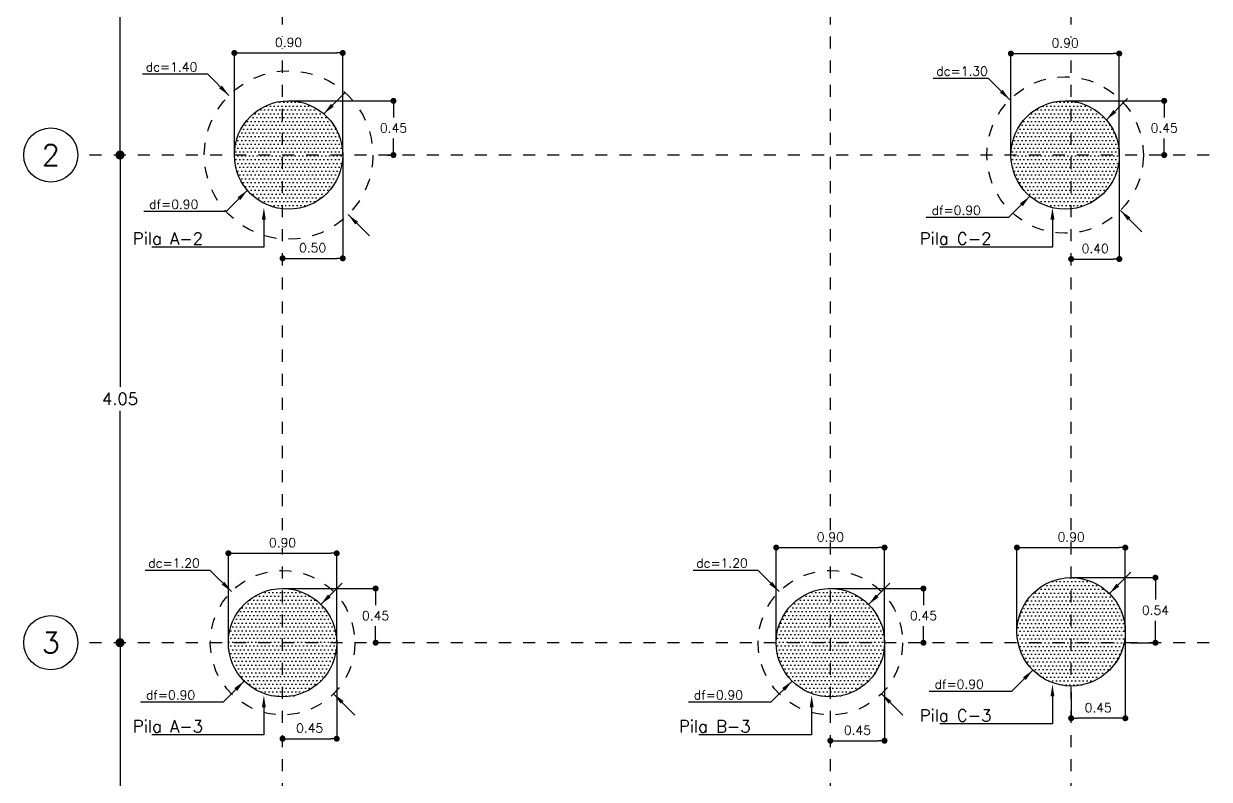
# Model space of a CAD drawing. Header units: millimetres. Extents: x -0.7 to 82.3, y -14.8 to 42.8.
# Drawn here: x 40.33 to 50.17, y 20.01 to 26.28 of the extents above; entities that cross this region are included whole.
import ezdxf
from ezdxf import colors
from ezdxf.entities.mleader import LeaderData, LeaderLine
from ezdxf.enums import TextEntityAlignment as Align
from ezdxf.math import Vec2, Vec3

# ---------------------------------------------------------------- set-up
doc = ezdxf.new("R2010")
doc.units = ezdxf.units.MM
doc.header["$LTSCALE"] = 0.01
doc.header["$PDMODE"] = 3
doc.linetypes.add('DASHDOT', pattern=[1, 0.5, -0.25, 0, -0.25])
doc.linetypes.add('DASHED2', pattern=[0.375, 0.25, -0.125])
for name, color, linetype in [('FC_CAMPANAS', 3, 'DASHED2'), ('FC_CIRCULO DE EJES', 3, 'Continuous'), ('FC_COTAS', 1, 'Continuous'), ('FC_COTAS EJES', 1, 'Continuous'), ('FC_EJES', 1, 'DASHDOT'), ('FC_HATCH 252', 252, 'Continuous'), ('FC_PILAS', 5, 'Continuous'), ('FC_R-175', 5, 'Continuous'), ('FC_R-80', 11, 'Continuous')]:
    doc.layers.add(name, color=color, linetype=linetype)
doc.styles.add('FC_TEXT1', font='romans.shx')
doc.dimstyles.new('FC_COTAS', dxfattribs={"dimtxt": 0.0015, "dimasz": 0.001, "dimexe": 0, "dimexo": 0, "dimgap": 0.001, "dimtad": 1, "dimtih": 1, "dimtoh": 1, "dimzin": 0, "dimdsep": 46, "dimtxsty": 'FC_TEXT1', "dimblk": 'DOT', "dimcen": 0.09, "dimclrd": 256, "dimclre": 256, "dimclrt": 256, "dimadec": 0, "dimazin": 0, "dimtfac": 1, "dimtix": 1, "dimtmove": 2, "dimatfit": 3, "dimfxl": 1.002, "dimtolj": 1, "dimtzin": 0, "dimlwd": -1, "dimarcsym": 0})
doc.dimstyles.new('FC_COTAS EJES', dxfattribs={"dimtxt": 0.002, "dimasz": 0.0015, "dimexe": 0, "dimexo": 0, "dimgap": 0.001, "dimtad": 1, "dimtih": 1, "dimtoh": 1, "dimzin": 0, "dimdsep": 46, "dimtxsty": 'FC_TEXT1', "dimblk": 'DOT', "dimcen": 0.09, "dimclrd": 256, "dimclre": 256, "dimclrt": 256, "dimadec": 0, "dimazin": 0, "dimtfac": 1, "dimtix": 1, "dimtmove": 2, "dimatfit": 3, "dimfxl": 1.002, "dimtolj": 1, "dimtzin": 0, "dimlwd": -1, "dimarcsym": 0})
pattern_1 = [(0, (-10.832212, -1e-09), (0.015875, 0.03175), [0, -0.03175])]

# ---------------------------------------------------------------- blocks, each defined once
blk = doc.blocks.new('_Dot')
at = {"color": 0, "linetype": 'ByBlock', "lineweight": -2}
blk.add_line((-0.5, 0), (-1, 0), dxfattribs=at)
at = {"color": 0, "linetype": 'ByBlock', "const_width": 0.5}
blk.add_lwpolyline([(-0.25, 0, 1), (0.25, 0, 1)], format="xyb", close=True, dxfattribs=at)
blk = doc.blocks.new('FC_B_Eje')
at = {"layer": 'FC_CIRCULO DE EJES', "ltscale": 1.5}
blk.add_circle((0, 0), 0.0045, dxfattribs=at)
at = {"ltscale": 1.5, "style": 'FC_TEXT1'}
blk.add_attdef('EJE', text='', height=0.0035, dxfattribs=at).set_placement((0, 0), align=Align.MIDDLE_CENTER)
blk = doc.blocks.new('*D304')
at = {"layer": 'Defpoints', "color": 0, "ltscale": 0.6, "transparency": 16777216}
for p in [(-0.85, 0), (-0.85, -4.47), (-0.85, -4.47)]:
    blk.add_point(p, dxfattribs=at)
at = {"layer": 'FC_COTAS EJES', "ltscale": 0.6, "transparency": 16777216}
for p, q in [((-0.85, -0.075), (-0.85, -2.135)), ((-0.85, -4.395), (-0.85, -2.335))]:
    blk.add_line(p, q, dxfattribs=at)
at = {"layer": 'FC_COTAS EJES', "ltscale": 0.6, "transparency": 16777216, "xscale": 0.075, "yscale": 0.075, "zscale": 0.075}
for p, rotation in [((-0.85, 0), 90), ((-0.85, -4.47), 270)]:
    blk.add_blockref('_Dot', p, dxfattribs=dict(at, rotation=rotation))
at = {"layer": 'FC_COTAS EJES', "ltscale": 0.6, "transparency": 16777216, "insert": (-0.85, -2.235), "char_height": 0.1, "attachment_point": 5, "style": 'FC_TEXT1'}
blk.add_mtext('\\A1;4.47', dxfattribs=at)
blk = doc.blocks.new('*D305')
at = {"layer": 'Defpoints', "color": 0, "ltscale": 0.6, "transparency": 16777216}
for p in [(-0.85, -4.47), (-0.85, -8.52), (-0.85, -8.52)]:
    blk.add_point(p, dxfattribs=at)
at = {"layer": 'FC_COTAS EJES', "ltscale": 0.6, "transparency": 16777216}
for p, q in [((-0.85, -4.545), (-0.85, -6.395)), ((-0.85, -8.445), (-0.85, -6.595))]:
    blk.add_line(p, q, dxfattribs=at)
at = {"layer": 'FC_COTAS EJES', "ltscale": 0.6, "transparency": 16777216, "xscale": 0.075, "yscale": 0.075, "zscale": 0.075}
for p, rotation in [((-0.85, -4.47), 90), ((-0.85, -8.52), 270)]:
    blk.add_blockref('_Dot', p, dxfattribs=dict(at, rotation=rotation))
at = {"layer": 'FC_COTAS EJES', "ltscale": 0.6, "transparency": 16777216, "insert": (-0.85, -6.495), "char_height": 0.1, "attachment_point": 5, "style": 'FC_TEXT1'}
blk.add_mtext('\\A1;4.05', dxfattribs=at)
blk = doc.blocks.new('*D306')
at = {"layer": 'Defpoints', "color": 0, "ltscale": 0.6, "transparency": 16777216}
for p in [(-0.85, -8.52), (-0.85, -12.57), (-0.85, -12.57)]:
    blk.add_point(p, dxfattribs=at)
at = {"layer": 'FC_COTAS EJES', "ltscale": 0.6, "transparency": 16777216}
for p, q in [((-0.85, -8.595), (-0.85, -10.445)), ((-0.85, -12.495), (-0.85, -10.645))]:
    blk.add_line(p, q, dxfattribs=at)
at = {"layer": 'FC_COTAS EJES', "ltscale": 0.6, "transparency": 16777216, "xscale": 0.075, "yscale": 0.075, "zscale": 0.075}
for p, rotation in [((-0.85, -8.52), 90), ((-0.85, -12.57), 270)]:
    blk.add_blockref('_Dot', p, dxfattribs=dict(at, rotation=rotation))
at = {"layer": 'FC_COTAS EJES', "ltscale": 0.6, "transparency": 16777216, "insert": (-0.85, -10.545), "char_height": 0.1, "attachment_point": 5, "style": 'FC_TEXT1'}
blk.add_mtext('\\A1;4.05', dxfattribs=at)
blk = doc.blocks.new('*D348')
at = {"layer": 'Defpoints', "color": 0, "ltscale": 0.6, "transparency": 16777216}
for p in [(42.9768, 26.0384), (42.0768, 25.1908), (42.9768, 25.1908)]:
    blk.add_point(p, dxfattribs=at)
at = {"layer": 'FC_COTAS', "lineweight": -2, "ltscale": 0.6, "transparency": 16777216}
for p, q in [((42.0768, 25.1908), (42.0768, 26.0384)), ((42.9768, 25.1908), (42.9768, 26.0384))]:
    blk.add_line(p, q, dxfattribs=at)
at = {"layer": 'FC_COTAS', "ltscale": 0.6, "transparency": 16777216}
blk.add_line((42.1268, 26.0384), (42.9268, 26.0384), dxfattribs=at)
at = {"layer": 'FC_COTAS', "ltscale": 0.6, "transparency": 16777216, "xscale": 0.05, "yscale": 0.05, "zscale": 0.05, "rotation": 180}
blk.add_blockref('_Dot', (42.0768, 26.0384), dxfattribs=at)
at = {"layer": 'FC_COTAS', "ltscale": 0.6, "transparency": 16777216, "xscale": 0.05, "yscale": 0.05, "zscale": 0.05}
blk.add_blockref('_Dot', (42.9768, 26.0384), dxfattribs=at)
at = {"layer": 'FC_COTAS', "ltscale": 0.6, "transparency": 16777216, "insert": (42.5268, 26.1259), "char_height": 0.075, "attachment_point": 5, "style": 'FC_TEXT1', "bg_fill": 3, "box_fill_scale": 1.1, "bg_fill_color": 256, "bg_fill_true_color": 13158600, "bg_fill_transparency": 0}
blk.add_mtext('\\A1;0.90', dxfattribs=at)
blk = doc.blocks.new('*D347')
at = {"layer": 'Defpoints', "color": 0, "ltscale": 0.6, "transparency": 16777216}
for p in [(42.9768, 25.1908), (42.9768, 24.3329), (42.4768, 24.2856)]:
    blk.add_point(p, dxfattribs=at)
at = {"layer": 'FC_COTAS', "lineweight": -2, "ltscale": 0.6, "transparency": 16777216}
for p, q in [((42.9768, 25.1908), (42.9768, 24.3329)), ((42.4768, 24.2856), (42.4768, 24.3329))]:
    blk.add_line(p, q, dxfattribs=at)
at = {"layer": 'FC_COTAS', "ltscale": 0.6, "transparency": 16777216}
blk.add_line((42.5268, 24.3329), (42.9268, 24.3329), dxfattribs=at)
at = {"layer": 'FC_COTAS', "ltscale": 0.6, "transparency": 16777216, "xscale": 0.05, "yscale": 0.05, "zscale": 0.05, "rotation": 180}
blk.add_blockref('_Dot', (42.4768, 24.3329), dxfattribs=at)
at = {"layer": 'FC_COTAS', "ltscale": 0.6, "transparency": 16777216, "xscale": 0.05, "yscale": 0.05, "zscale": 0.05}
blk.add_blockref('_Dot', (42.9768, 24.3329), dxfattribs=at)
at = {"layer": 'FC_COTAS', "ltscale": 0.6, "transparency": 16777216, "insert": (42.7268, 24.4204), "char_height": 0.075, "attachment_point": 5, "style": 'FC_TEXT1'}
blk.add_mtext('\\A1;0.50', dxfattribs=at)
blk = doc.blocks.new('*D349')
at = {"layer": 'Defpoints', "color": 0, "ltscale": 0.6, "transparency": 16777216}
for p in [(42.5268, 25.6408), (43.398, 25.6408), (43.3482, 25.1908)]:
    blk.add_point(p, dxfattribs=at)
at = {"layer": 'FC_COTAS', "lineweight": -2, "ltscale": 0.6, "transparency": 16777216}
for p, q in [((42.5268, 25.6408), (43.398, 25.6408)), ((43.3482, 25.1908), (43.398, 25.1908))]:
    blk.add_line(p, q, dxfattribs=at)
at = {"layer": 'FC_COTAS', "ltscale": 0.6, "transparency": 16777216}
for p, q in [((43.398, 25.5908), (43.398, 25.5033)), ((43.398, 25.2408), (43.398, 25.3283))]:
    blk.add_line(p, q, dxfattribs=at)
at = {"layer": 'FC_COTAS', "ltscale": 0.6, "transparency": 16777216, "xscale": 0.05, "yscale": 0.05, "zscale": 0.05}
for p, rotation in [((43.398, 25.6408), 90), ((43.398, 25.1908), 270)]:
    blk.add_blockref('_Dot', p, dxfattribs=dict(at, rotation=rotation))
at = {"layer": 'FC_COTAS', "ltscale": 0.6, "transparency": 16777216, "insert": (43.398, 25.4158), "char_height": 0.075, "attachment_point": 5, "style": 'FC_TEXT1'}
blk.add_mtext('\\A1;0.45', dxfattribs=at)
blk = doc.blocks.new('*D358')
at = {"layer": 'Defpoints', "color": 0, "ltscale": 0.6, "transparency": 16777216}
for p in [(49.4268, 26.0337), (48.5268, 25.1908), (49.4268, 25.1908)]:
    blk.add_point(p, dxfattribs=at)
at = {"layer": 'FC_COTAS', "lineweight": -2, "ltscale": 0.6, "transparency": 16777216}
for p, q in [((48.5268, 25.1908), (48.5268, 26.0337)), ((49.4268, 25.1908), (49.4268, 26.0337))]:
    blk.add_line(p, q, dxfattribs=at)
at = {"layer": 'FC_COTAS', "ltscale": 0.6, "transparency": 16777216}
blk.add_line((48.5768, 26.0337), (49.3768, 26.0337), dxfattribs=at)
at = {"layer": 'FC_COTAS', "ltscale": 0.6, "transparency": 16777216, "xscale": 0.05, "yscale": 0.05, "zscale": 0.05, "rotation": 180}
blk.add_blockref('_Dot', (48.5268, 26.0337), dxfattribs=at)
at = {"layer": 'FC_COTAS', "ltscale": 0.6, "transparency": 16777216, "xscale": 0.05, "yscale": 0.05, "zscale": 0.05}
blk.add_blockref('_Dot', (49.4268, 26.0337), dxfattribs=at)
at = {"layer": 'FC_COTAS', "ltscale": 0.6, "transparency": 16777216, "insert": (48.9768, 26.1212), "char_height": 0.075, "attachment_point": 5, "style": 'FC_TEXT1', "bg_fill": 3, "box_fill_scale": 1.1, "bg_fill_color": 256, "bg_fill_true_color": 13158600, "bg_fill_transparency": 0}
blk.add_mtext('\\A1;0.90', dxfattribs=at)
blk = doc.blocks.new('*D357')
at = {"layer": 'Defpoints', "color": 0, "ltscale": 0.6, "transparency": 16777216}
for p in [(49.4268, 25.1908), (49.0268, 24.327), (49.4268, 24.327)]:
    blk.add_point(p, dxfattribs=at)
at = {"layer": 'FC_COTAS', "lineweight": -2, "ltscale": 0.6, "transparency": 16777216}
blk.add_line((49.4268, 25.1908), (49.4268, 24.327), dxfattribs=at)
at = {"layer": 'FC_COTAS', "ltscale": 0.6, "transparency": 16777216}
blk.add_line((49.0768, 24.327), (49.3768, 24.327), dxfattribs=at)
at = {"layer": 'FC_COTAS', "ltscale": 0.6, "transparency": 16777216, "xscale": 0.05, "yscale": 0.05, "zscale": 0.05, "rotation": 180}
blk.add_blockref('_Dot', (49.0268, 24.327), dxfattribs=at)
at = {"layer": 'FC_COTAS', "ltscale": 0.6, "transparency": 16777216, "xscale": 0.05, "yscale": 0.05, "zscale": 0.05}
blk.add_blockref('_Dot', (49.4268, 24.327), dxfattribs=at)
at = {"layer": 'FC_COTAS', "ltscale": 0.6, "transparency": 16777216, "insert": (49.2268, 24.4145), "char_height": 0.075, "attachment_point": 5, "style": 'FC_TEXT1'}
blk.add_mtext('\\A1;0.40', dxfattribs=at)
blk = doc.blocks.new('*D318')
at = {"layer": 'Defpoints', "color": 0, "ltscale": 0.6, "transparency": 16777216}
for p in [(48.9768, 25.6408), (49.7999, 25.6408), (49.7999, 25.1908)]:
    blk.add_point(p, dxfattribs=at)
at = {"layer": 'FC_COTAS', "lineweight": -2, "ltscale": 0.6, "transparency": 16777216}
blk.add_line((48.9768, 25.6408), (49.7999, 25.6408), dxfattribs=at)
at = {"layer": 'FC_COTAS', "ltscale": 0.6, "transparency": 16777216}
for p, q in [((49.7999, 25.5908), (49.7999, 25.5033)), ((49.7999, 25.2408), (49.7999, 25.3283))]:
    blk.add_line(p, q, dxfattribs=at)
at = {"layer": 'FC_COTAS', "ltscale": 0.6, "transparency": 16777216, "xscale": 0.05, "yscale": 0.05, "zscale": 0.05}
for p, rotation in [((49.7999, 25.6408), 90), ((49.7999, 25.1908), 270)]:
    blk.add_blockref('_Dot', p, dxfattribs=dict(at, rotation=rotation))
at = {"layer": 'FC_COTAS', "ltscale": 0.6, "transparency": 16777216, "insert": (49.7999, 25.4158), "char_height": 0.075, "attachment_point": 5, "style": 'FC_TEXT1'}
blk.add_mtext('\\A1;0.45', dxfattribs=at)
blk = doc.blocks.new('*D325')
at = {"layer": 'Defpoints', "color": 0, "ltscale": 0.6, "transparency": 16777216}
for p in [(42.9268, 21.8837), (42.0268, 21.1408), (42.9268, 21.1408)]:
    blk.add_point(p, dxfattribs=at)
at = {"layer": 'FC_COTAS', "lineweight": -2, "ltscale": 0.6, "transparency": 16777216}
for p, q in [((42.0268, 21.1408), (42.0268, 21.8837)), ((42.9268, 21.1408), (42.9268, 21.8837))]:
    blk.add_line(p, q, dxfattribs=at)
at = {"layer": 'FC_COTAS', "ltscale": 0.6, "transparency": 16777216}
blk.add_line((42.0768, 21.8837), (42.8768, 21.8837), dxfattribs=at)
at = {"layer": 'FC_COTAS', "ltscale": 0.6, "transparency": 16777216, "xscale": 0.05, "yscale": 0.05, "zscale": 0.05, "rotation": 180}
blk.add_blockref('_Dot', (42.0268, 21.8837), dxfattribs=at)
at = {"layer": 'FC_COTAS', "ltscale": 0.6, "transparency": 16777216, "xscale": 0.05, "yscale": 0.05, "zscale": 0.05}
blk.add_blockref('_Dot', (42.9268, 21.8837), dxfattribs=at)
at = {"layer": 'FC_COTAS', "ltscale": 0.6, "transparency": 16777216, "insert": (42.4768, 21.9712), "char_height": 0.075, "attachment_point": 5, "style": 'FC_TEXT1', "bg_fill": 3, "box_fill_scale": 1.1, "bg_fill_color": 256, "bg_fill_true_color": 13158600, "bg_fill_transparency": 0}
blk.add_mtext('\\A1;0.90', dxfattribs=at)
blk = doc.blocks.new('*D350')
at = {"layer": 'Defpoints', "color": 0, "ltscale": 0.6, "transparency": 16777216}
for p in [(42.9268, 21.1408), (42.4768, 20.3439), (42.9268, 20.3439)]:
    blk.add_point(p, dxfattribs=at)
at = {"layer": 'FC_COTAS', "lineweight": -2, "ltscale": 0.6, "transparency": 16777216}
blk.add_line((42.9268, 21.1408), (42.9268, 20.3439), dxfattribs=at)
at = {"layer": 'FC_COTAS', "ltscale": 0.6, "transparency": 16777216}
blk.add_line((42.5268, 20.3439), (42.8768, 20.3439), dxfattribs=at)
at = {"layer": 'FC_COTAS', "ltscale": 0.6, "transparency": 16777216, "xscale": 0.05, "yscale": 0.05, "zscale": 0.05, "rotation": 180}
blk.add_blockref('_Dot', (42.4768, 20.3439), dxfattribs=at)
at = {"layer": 'FC_COTAS', "ltscale": 0.6, "transparency": 16777216, "xscale": 0.05, "yscale": 0.05, "zscale": 0.05}
blk.add_blockref('_Dot', (42.9268, 20.3439), dxfattribs=at)
at = {"layer": 'FC_COTAS', "ltscale": 0.6, "transparency": 16777216, "insert": (42.7018, 20.4314), "char_height": 0.075, "attachment_point": 5, "style": 'FC_TEXT1'}
blk.add_mtext('\\A1;0.45', dxfattribs=at)
blk = doc.blocks.new('*D326')
at = {"layer": 'Defpoints', "color": 0, "ltscale": 0.6, "transparency": 16777216}
for p in [(42.4768, 21.5908), (43.2499, 21.5908), (43.2499, 21.1408)]:
    blk.add_point(p, dxfattribs=at)
at = {"layer": 'FC_COTAS', "lineweight": -2, "ltscale": 0.6, "transparency": 16777216}
blk.add_line((42.4768, 21.5908), (43.2499, 21.5908), dxfattribs=at)
at = {"layer": 'FC_COTAS', "ltscale": 0.6, "transparency": 16777216}
for p, q in [((43.2499, 21.5408), (43.2499, 21.4533)), ((43.2499, 21.1908), (43.2499, 21.2783))]:
    blk.add_line(p, q, dxfattribs=at)
at = {"layer": 'FC_COTAS', "ltscale": 0.6, "transparency": 16777216, "xscale": 0.05, "yscale": 0.05, "zscale": 0.05}
for p, rotation in [((43.2499, 21.5908), 90), ((43.2499, 21.1408), 270)]:
    blk.add_blockref('_Dot', p, dxfattribs=dict(at, rotation=rotation))
at = {"layer": 'FC_COTAS', "ltscale": 0.6, "transparency": 16777216, "insert": (43.2499, 21.3658), "char_height": 0.075, "attachment_point": 5, "style": 'FC_TEXT1'}
blk.add_mtext('\\A1;0.45', dxfattribs=at)
blk = doc.blocks.new('*D351')
at = {"layer": 'Defpoints', "color": 0, "ltscale": 0.6, "transparency": 16777216}
for p in [(47.4768, 21.9309), (46.5768, 21.1408), (47.4768, 21.1408)]:
    blk.add_point(p, dxfattribs=at)
at = {"layer": 'FC_COTAS', "lineweight": -2, "ltscale": 0.6, "transparency": 16777216}
for p, q in [((46.5768, 21.1408), (46.5768, 21.9309)), ((47.4768, 21.1408), (47.4768, 21.9309))]:
    blk.add_line(p, q, dxfattribs=at)
at = {"layer": 'FC_COTAS', "ltscale": 0.6, "transparency": 16777216}
blk.add_line((46.6268, 21.9309), (47.4268, 21.9309), dxfattribs=at)
at = {"layer": 'FC_COTAS', "ltscale": 0.6, "transparency": 16777216, "xscale": 0.05, "yscale": 0.05, "zscale": 0.05, "rotation": 180}
blk.add_blockref('_Dot', (46.5768, 21.9309), dxfattribs=at)
at = {"layer": 'FC_COTAS', "ltscale": 0.6, "transparency": 16777216, "xscale": 0.05, "yscale": 0.05, "zscale": 0.05}
blk.add_blockref('_Dot', (47.4768, 21.9309), dxfattribs=at)
at = {"layer": 'FC_COTAS', "ltscale": 0.6, "transparency": 16777216, "insert": (47.0268, 22.0184), "char_height": 0.075, "attachment_point": 5, "style": 'FC_TEXT1', "bg_fill": 3, "box_fill_scale": 1.1, "bg_fill_color": 256, "bg_fill_true_color": 13158600, "bg_fill_transparency": 0}
blk.add_mtext('\\A1;0.90', dxfattribs=at)
blk = doc.blocks.new('*D352')
at = {"layer": 'Defpoints', "color": 0, "ltscale": 0.6, "transparency": 16777216}
for p in [(47.4768, 21.1408), (47.0268, 20.327), (47.4768, 20.327)]:
    blk.add_point(p, dxfattribs=at)
at = {"layer": 'FC_COTAS', "lineweight": -2, "ltscale": 0.6, "transparency": 16777216}
blk.add_line((47.4768, 21.1408), (47.4768, 20.327), dxfattribs=at)
at = {"layer": 'FC_COTAS', "ltscale": 0.6, "transparency": 16777216}
blk.add_line((47.0768, 20.327), (47.4268, 20.327), dxfattribs=at)
at = {"layer": 'FC_COTAS', "ltscale": 0.6, "transparency": 16777216, "xscale": 0.05, "yscale": 0.05, "zscale": 0.05, "rotation": 180}
blk.add_blockref('_Dot', (47.0268, 20.327), dxfattribs=at)
at = {"layer": 'FC_COTAS', "ltscale": 0.6, "transparency": 16777216, "xscale": 0.05, "yscale": 0.05, "zscale": 0.05}
blk.add_blockref('_Dot', (47.4768, 20.327), dxfattribs=at)
at = {"layer": 'FC_COTAS', "ltscale": 0.6, "transparency": 16777216, "insert": (47.2518, 20.4145), "char_height": 0.075, "attachment_point": 5, "style": 'FC_TEXT1'}
blk.add_mtext('\\A1;0.45', dxfattribs=at)
blk = doc.blocks.new('*D324')
at = {"layer": 'Defpoints', "color": 0, "ltscale": 0.6, "transparency": 16777216}
for p in [(47.0268, 21.5908), (47.7999, 21.5908), (47.7999, 21.1408)]:
    blk.add_point(p, dxfattribs=at)
at = {"layer": 'FC_COTAS', "lineweight": -2, "ltscale": 0.6, "transparency": 16777216}
blk.add_line((47.0268, 21.5908), (47.7999, 21.5908), dxfattribs=at)
at = {"layer": 'FC_COTAS', "ltscale": 0.6, "transparency": 16777216}
for p, q in [((47.7999, 21.5408), (47.7999, 21.4533)), ((47.7999, 21.1908), (47.7999, 21.2783))]:
    blk.add_line(p, q, dxfattribs=at)
at = {"layer": 'FC_COTAS', "ltscale": 0.6, "transparency": 16777216, "xscale": 0.05, "yscale": 0.05, "zscale": 0.05}
for p, rotation in [((47.7999, 21.5908), 90), ((47.7999, 21.1408), 270)]:
    blk.add_blockref('_Dot', p, dxfattribs=dict(at, rotation=rotation))
at = {"layer": 'FC_COTAS', "ltscale": 0.6, "transparency": 16777216, "insert": (47.7999, 21.3658), "char_height": 0.075, "attachment_point": 5, "style": 'FC_TEXT1'}
blk.add_mtext('\\A1;0.45', dxfattribs=at)
blk = doc.blocks.new('*D387')
at = {"layer": 'Defpoints', "color": 0, "ltscale": 0.6, "transparency": 16777216}
for p in [(49.4768, 21.9309), (48.5768, 21.2311), (49.4768, 21.2311)]:
    blk.add_point(p, dxfattribs=at)
at = {"layer": 'FC_COTAS', "lineweight": -2, "ltscale": 0.6, "transparency": 16777216}
for p, q in [((48.5768, 21.2311), (48.5768, 21.9309)), ((49.4768, 21.2311), (49.4768, 21.9309))]:
    blk.add_line(p, q, dxfattribs=at)
at = {"layer": 'FC_COTAS', "ltscale": 0.6, "transparency": 16777216}
blk.add_line((48.6268, 21.9309), (49.4268, 21.9309), dxfattribs=at)
at = {"layer": 'FC_COTAS', "ltscale": 0.6, "transparency": 16777216, "xscale": 0.05, "yscale": 0.05, "zscale": 0.05, "rotation": 180}
blk.add_blockref('_Dot', (48.5768, 21.9309), dxfattribs=at)
at = {"layer": 'FC_COTAS', "ltscale": 0.6, "transparency": 16777216, "xscale": 0.05, "yscale": 0.05, "zscale": 0.05}
blk.add_blockref('_Dot', (49.4768, 21.9309), dxfattribs=at)
at = {"layer": 'FC_COTAS', "ltscale": 0.6, "transparency": 16777216, "insert": (49.0268, 22.0184), "char_height": 0.075, "attachment_point": 5, "style": 'FC_TEXT1'}
blk.add_mtext('\\A1;0.90', dxfattribs=at)
blk = doc.blocks.new('*D388')
at = {"layer": 'Defpoints', "color": 0, "ltscale": 0.6, "transparency": 16777216}
for p in [(49.0268, 21.6811), (49.5186, 21.1408), (49.727, 21.1408)]:
    blk.add_point(p, dxfattribs=at)
at = {"layer": 'FC_COTAS', "lineweight": -2, "ltscale": 0.6, "transparency": 16777216}
for p, q in [((49.0268, 21.6811), (49.727, 21.6811)), ((49.5186, 21.1408), (49.727, 21.1408))]:
    blk.add_line(p, q, dxfattribs=at)
at = {"layer": 'FC_COTAS', "ltscale": 0.6, "transparency": 16777216}
for p, q in [((49.727, 21.6311), (49.727, 21.4985)), ((49.727, 21.1908), (49.727, 21.3235))]:
    blk.add_line(p, q, dxfattribs=at)
at = {"layer": 'FC_COTAS', "ltscale": 0.6, "transparency": 16777216, "xscale": 0.05, "yscale": 0.05, "zscale": 0.05}
for p, rotation in [((49.727, 21.6811), 90), ((49.727, 21.1408), 270)]:
    blk.add_blockref('_Dot', p, dxfattribs=dict(at, rotation=rotation))
at = {"layer": 'FC_COTAS', "ltscale": 0.6, "transparency": 16777216, "insert": (49.727, 21.411), "char_height": 0.075, "attachment_point": 5, "style": 'FC_TEXT1'}
blk.add_mtext('\\A1;0.54', dxfattribs=at)
blk = doc.blocks.new('*D389')
at = {"layer": 'Defpoints', "color": 0, "ltscale": 0.6, "transparency": 16777216}
for p in [(49.4768, 21.2311), (49.0268, 20.7311), (49.0268, 20.5136)]:
    blk.add_point(p, dxfattribs=at)
at = {"layer": 'FC_COTAS', "lineweight": -2, "ltscale": 0.6, "transparency": 16777216}
for p, q in [((49.4768, 21.2311), (49.4768, 20.5136)), ((49.0268, 20.7311), (49.0268, 20.5136))]:
    blk.add_line(p, q, dxfattribs=at)
at = {"layer": 'FC_COTAS', "ltscale": 0.6, "transparency": 16777216}
blk.add_line((49.4268, 20.5136), (49.0768, 20.5136), dxfattribs=at)
at = {"layer": 'FC_COTAS', "ltscale": 0.6, "transparency": 16777216, "xscale": 0.05, "yscale": 0.05, "zscale": 0.05, "rotation": 180}
blk.add_blockref('_Dot', (49.0268, 20.5136), dxfattribs=at)
at = {"layer": 'FC_COTAS', "ltscale": 0.6, "transparency": 16777216, "xscale": 0.05, "yscale": 0.05, "zscale": 0.05}
blk.add_blockref('_Dot', (49.4768, 20.5136), dxfattribs=at)
at = {"layer": 'FC_COTAS', "ltscale": 0.6, "transparency": 16777216, "insert": (49.2518, 20.6011), "char_height": 0.075, "attachment_point": 5, "style": 'FC_TEXT1'}
blk.add_mtext('\\A1;0.45', dxfattribs=at)
blk = doc.blocks.new('*U338')
at = {"layer": 'FC_R-80', "ltscale": 0.6, "style": 'FC_TEXT1'}
blk.add_attdef('DC=X.XX', text='', height=0.0015, dxfattribs=at).set_placement((0.02357, -0.00988), align=Align.BOTTOM_RIGHT)
at = {"layer": 'FC_COTAS'}
for points in [[(-0.00635, 0.00635), (-0.00988, 0.00988)], [(0.00635, -0.00635), (0.00988, -0.00988), (0.02357, -0.00988)]]:
    blk.add_leader(points, dimstyle='FC_COTAS EJES', override={"dimscale": 1, "dimasz": 0.002, "dimgap": 0.001, "dimtad": 0}, dxfattribs=at)
blk = doc.blocks.new('*U337')
at = {"layer": 'FC_R-80', "ltscale": 0.6, "style": 'FC_TEXT1'}
blk.add_attdef('DC=X.XX', text='', height=0.0015, dxfattribs=at).set_placement((0.02357, -0.00988), align=Align.BOTTOM_RIGHT)
at = {"layer": 'FC_COTAS'}
for points in [[(-0.00635, 0.00635), (-0.00988, 0.00988)], [(0.00635, -0.00635), (0.00988, -0.00988), (0.02357, -0.00988)]]:
    blk.add_leader(points, dimstyle='FC_COTAS EJES', override={"dimscale": 1, "dimasz": 0.002, "dimgap": 0.001, "dimtad": 0}, dxfattribs=at)
blk = doc.blocks.new('*U335')
at = {"layer": 'FC_R-80', "ltscale": 0.6, "style": 'FC_TEXT1'}
blk.add_attdef('DC=X.XX', text='', height=0.0015, dxfattribs=at).set_placement((0.02359, -0.00989), align=Align.BOTTOM_RIGHT)
at = {"layer": 'FC_COTAS'}
for points in [[(-0.00636, 0.00636), (-0.0099, 0.0099)], [(0.00636, -0.00636), (0.00989, -0.00989), (0.02359, -0.00989)]]:
    blk.add_leader(points, dimstyle='FC_COTAS EJES', override={"dimscale": 1, "dimasz": 0.002, "dimgap": 0.001, "dimtad": 0}, dxfattribs=at)
blk = doc.blocks.new('FC_B_Ejes 2 E-1')
at = {"layer": 'FC_EJES', "ltscale": 0.6}
for points in [[(0.5, -17.1863), (0.5, 1.3092)], [(5.05, -17.1863), (5.05, 1.3092)], [(7.05, -17.1863), (7.05, 1.3092)], [(8.1975, -4.47), (-1.2, -4.47)], [(8.1975, -8.52), (-1.2, -8.52)]]:
    blk.add_lwpolyline(points, dxfattribs=at)
at = {"layer": 'FC_R-175'}
ref = blk.add_blockref('FC_B_Eje', (-1.425, -4.47), dxfattribs=dict(at, xscale=50, yscale=50, zscale=50))
ref.add_attrib('EJE', '2', dxfattribs={"layer": '0', "color": 0, "ltscale": 1.5, "height": 0.175, "style": 'FC_TEXT1'}).set_placement((-1.425, -4.47), align=Align.MIDDLE_CENTER)
ref = blk.add_blockref('FC_B_Eje', (-1.425, -8.52), dxfattribs=dict(at, xscale=50, yscale=50, zscale=50))
ref.add_attrib('EJE', '3', dxfattribs={"layer": '0', "color": 0, "ltscale": 1.5, "height": 0.175, "style": 'FC_TEXT1'}).set_placement((-1.425, -8.52), align=Align.MIDDLE_CENTER)
at = {"layer": 'FC_COTAS EJES', "ltscale": 0.6}
for base, p1, p2, picture, middle in [((-0.85, -4.47), (-0.85, 0), (-0.85, -4.47), '*D304', (-0.85, -2.235)), ((-0.85, -8.52), (-0.85, -4.47), (-0.85, -8.52), '*D305', (-0.85, -6.495)), ((-0.85, -12.57), (-0.85, -8.52), (-0.85, -12.57), '*D306', (-0.85, -10.545))]:
    dim = blk.add_linear_dim(base=base, p1=p1, p2=p2, angle=90, dimstyle='FC_COTAS EJES', override={"dimscale": 0, "dimtix": 1, "dimtofl": 1, "dimtmove": 2, "dimatfit": 3}, dxfattribs=at)
    dim.commit()
    dim.dimension.update_dxf_attribs({"geometry": picture, "text_midpoint": middle})
blk = doc.blocks.new('*U362')
at = {"layer": 'FC_R-80', "ltscale": 0.6, "style": 'FC_TEXT1'}
blk.add_attdef('DC=X.XX', text='', height=0.0015, dxfattribs=at).set_placement((-0.01418, 0.01202), align=Align.BOTTOM_RIGHT)
at = {"layer": 'FC_COTAS'}
for points in [[(-0.00849, 0.00849), (-0.01201, 0.01201), (-0.02283, 0.01201)], [(0.00849, -0.00849), (0.01202, -0.01202)]]:
    blk.add_leader(points, dimstyle='FC_COTAS EJES', override={"dimscale": 1, "dimasz": 0.002, "dimgap": 0.001, "dimtad": 0}, dxfattribs=at)
blk = doc.blocks.new('*U363')
at = {"layer": 'FC_R-80', "ltscale": 0.6, "style": 'FC_TEXT1'}
blk.add_attdef('DC=X.XX', text='', height=0.0015, dxfattribs=at).set_placement((-0.0156, 0.01343), align=Align.BOTTOM_RIGHT)
at = {"layer": 'FC_COTAS'}
for points in [[(-0.0099, 0.0099), (-0.01343, 0.01343), (-0.02424, 0.01343)], [(0.0099, -0.0099), (0.01344, -0.01344)]]:
    blk.add_leader(points, dimstyle='FC_COTAS EJES', override={"dimscale": 1, "dimasz": 0.002, "dimgap": 0.001, "dimtad": 0}, dxfattribs=at)
blk = doc.blocks.new('*U366')
at = {"layer": 'FC_R-80', "ltscale": 0.6, "style": 'FC_TEXT1'}
blk.add_attdef('DC=X.XX', text='', height=0.0015, dxfattribs=at).set_placement((-0.01415, 0.01202), align=Align.BOTTOM_RIGHT)
at = {"layer": 'FC_COTAS'}
for points in [[(-0.00849, 0.00849), (-0.01201, 0.01201), (-0.02279, 0.01201)], [(0.00849, -0.00849), (0.01202, -0.01202)]]:
    blk.add_leader(points, dimstyle='FC_COTAS EJES', override={"dimscale": 1, "dimasz": 0.002, "dimgap": 0.001, "dimtad": 0}, dxfattribs=at)
blk = doc.blocks.new('*U367')
at = {"layer": 'FC_R-80', "ltscale": 0.6, "style": 'FC_TEXT1'}
blk.add_attdef('DC=X.XX', text='', height=0.0015, dxfattribs=at).set_placement((-0.01326, 0.01273), align=Align.BOTTOM_RIGHT)
at = {"layer": 'FC_COTAS'}
for points in [[(-0.00919, 0.00919), (-0.01272, 0.01272), (-0.02191, 0.01272)], [(0.00919, -0.00919), (0.01273, -0.01273)]]:
    blk.add_leader(points, dimstyle='FC_COTAS EJES', override={"dimscale": 1, "dimasz": 0.002, "dimgap": 0.001, "dimtad": 0}, dxfattribs=at)

msp = doc.modelspace()

# ---------------------------------------------------------------- hatches: boundary and pattern name
at = {"layer": 'FC_HATCH 252', "ltscale": 1.5}
h = msp.add_hatch(dxfattribs=at)
h.set_pattern_fill('DOTS', color=256, scale=0.02)
h.set_pattern_definition([(0, (-11.83744, -4.47), (0.015875, 0.03175), [0, -0.03175])])
edge = h.paths.add_edge_path()
edge.add_arc((42.5268, 25.1908), 0.45, 0, 360)
h = msp.add_hatch(dxfattribs=at)
h.set_pattern_fill('DOTS', color=256, scale=0.02)
h.set_pattern_definition([(0, (-5.38744, -4.47), (0.015875, 0.03175), [0, -0.03175])])
edge = h.paths.add_edge_path()
edge.add_arc((48.9768, 25.1908), 0.45, 0, 360)
h = msp.add_hatch(dxfattribs=at)
h.set_pattern_fill('DOTS', color=256, scale=0.02)
h.set_pattern_definition([(0, (-8.832212, 0.09032), (0.015875, 0.03175), [0, -0.03175])])
edge = h.paths.add_edge_path()
edge.add_arc((49.0268, 21.2311), 0.45, 0, 360)
h = msp.add_hatch(dxfattribs=at)
h.set_pattern_fill('DOTS', color=256, scale=0.02)
h.set_pattern_definition(pattern_1)
edge = h.paths.add_edge_path()
edge.add_arc((42.4768, 21.1408), 0.45, 0, 360)
h = msp.add_hatch(dxfattribs=at)
h.set_pattern_fill('DOTS', color=256, scale=0.02)
h.set_pattern_definition(pattern_1)
edge = h.paths.add_edge_path()
edge.add_arc((47.0268, 21.1408), 0.45, 0, 360)

# ---------------------------------------------------------------- linework, layer by layer
at = {"layer": 'FC_PILAS', "ltscale": 0.6}
msp.add_circle((49.0268, 21.2311), 0.45, dxfattribs=at)

# ---------------------------------------------------------------- block references
at = {"layer": 'FC_COTAS', "ltscale": 0.6}
ref = msp.add_blockref('*U338', (42.5018, 25.2158), dxfattribs=dict(at, xscale=-50, yscale=50, zscale=50))
ref.add_attrib('DC=X.XX', 'df=0.90', dxfattribs={"layer": 'FC_R-80', "ltscale": 0.6, "height": 0.075, "style": 'FC_TEXT1'}).set_placement((41.7768, 24.722), align=Align.BOTTOM_RIGHT)
ref = msp.add_blockref('*U337', (49.0018, 25.1658), dxfattribs=dict(at, xscale=-50, yscale=50, zscale=50))
ref.add_attrib('DC=X.XX', 'df=0.90', dxfattribs={"layer": 'FC_R-80', "ltscale": 0.6, "height": 0.075, "style": 'FC_TEXT1'}).set_placement((48.2768, 24.6721), align=Align.BOTTOM_RIGHT)
ref = msp.add_blockref('*U335', (49.0268, 21.2311), dxfattribs=dict(at, xscale=-50, yscale=50, zscale=50))
ref.add_attrib('DC=X.XX', 'df=0.90', dxfattribs={"layer": 'FC_R-80', "ltscale": 0.6, "height": 0.075, "style": 'FC_TEXT1'}).set_placement((48.301, 20.7365), align=Align.BOTTOM_RIGHT)
ref = msp.add_blockref('*U335', (42.4768, 21.1408), dxfattribs=dict(at, xscale=-50, yscale=50, zscale=50))
ref.add_attrib('DC=X.XX', 'df=0.90', dxfattribs={"layer": 'FC_R-80', "ltscale": 0.6, "height": 0.075, "style": 'FC_TEXT1'}).set_placement((41.751, 20.6462), align=Align.BOTTOM_RIGHT)
ref = msp.add_blockref('*U335', (47.0268, 21.1408), dxfattribs=dict(at, xscale=-50, yscale=50, zscale=50))
ref.add_attrib('DC=X.XX', 'df=0.90', dxfattribs={"layer": 'FC_R-80', "ltscale": 0.6, "height": 0.075, "style": 'FC_TEXT1'}).set_placement((46.301, 20.6462), align=Align.BOTTOM_RIGHT)
at = {"layer": 'FC_EJES'}
msp.add_blockref('FC_B_Ejes 2 E-1', (41.9768, 29.6608), dxfattribs=at)

# ---------------------------------------------------------------- dimensions: what is measured, and where the dimension line sits
at = {"layer": 'FC_COTAS', "ltscale": 0.6}
for base, p1, p2, picture, middle in [((49.4768, 21.9309), (48.5768, 21.2311), (49.4768, 21.2311), '*D387', (49.0268, 22.0184)), ((49.0268, 20.5136), (49.4768, 21.2311), (49.0268, 20.7311), '*D389', (49.2518, 20.6011))]:
    dim = msp.add_linear_dim(base=base, p1=p1, p2=p2, dimstyle='FC_COTAS', override={"dimscale": 0, "dimtix": 1, "dimtofl": 1, "dimtmove": 2, "dimatfit": 3}, dxfattribs=at)
    dim.commit()
    dim.dimension.update_dxf_attribs({"geometry": picture, "text_midpoint": middle})
dim = msp.add_linear_dim(base=(49.727, 21.1408), p1=(49.0268, 21.6811), p2=(49.5186, 21.1408), angle=90, dimstyle='FC_COTAS', override={"dimscale": 0, "dimtix": 1, "dimtofl": 1, "dimtmove": 2, "dimatfit": 3}, dxfattribs=at)
dim.commit()
dim.dimension.update_dxf_attribs({"geometry": '*D388', "text_midpoint": (49.727, 21.411)})

# ---------------------------------------------------------------- leaders
ml = msp.add_multileader_mtext('Standard', dxfattribs=at)
ml.set_content('Pila A-2', color=11, style='FC_TEXT1')
ml.set_leader_properties()
ml.build(insert=Vec2(0, 0))
ml.multileader.update_dxf_attribs({"text_left_attachment_type": 6, "text_right_attachment_type": 6, "dogleg_length": 0.008, "arrow_head_size": 0.1, "scale": 50})
ctx = ml.context
ctx.base_point, ctx.scale, ctx.char_height, ctx.arrow_head_size, ctx.landing_gap_size, ctx.plane_origin = Vec3(41.1835, 24.4264), 50, 0.1, 0.1, 0.05, Vec3(42.3216, 24.754)
ctx.left_attachment, ctx.right_attachment = 6, 6
notes = []
notes.append((ctx, [(0, (1, 1, 0), (42.3216, 24.4264), (-1, 0), 0.4, [(0, [(42.3216, 24.754)], 0, [])])]))
ctx.mtext.insert, ctx.mtext.flow_direction = Vec3(41.2335, 24.5464), 5
ml = msp.add_multileader_mtext('Standard', dxfattribs=at)
ml.set_content('Pila C-2', color=11, style='FC_TEXT1')
ml.set_leader_properties()
ml.build(insert=Vec2(0, 0))
ml.multileader.update_dxf_attribs({"text_left_attachment_type": 6, "text_right_attachment_type": 6, "dogleg_length": 0.008, "arrow_head_size": 0.1, "scale": 50})
ctx = ml.context
ctx.base_point, ctx.scale, ctx.char_height, ctx.arrow_head_size, ctx.landing_gap_size, ctx.plane_origin = Vec3(47.7192, 24.4264), 50, 0.1, 0.1, 0.05, Vec3(48.8716, 24.754)
ctx.left_attachment, ctx.right_attachment = 6, 6
notes.append((ctx, [(0, (1, 1, 0), (48.8716, 24.4264), (-1, 0), 0.4, [(0, [(48.8716, 24.754)], 0, [])])]))
ctx.mtext.insert, ctx.mtext.flow_direction = Vec3(47.7692, 24.5464), 5
ml = msp.add_multileader_mtext('Standard', dxfattribs=at)
ml.set_content('Pila C-3', color=11, style='FC_TEXT1')
ml.set_leader_properties()
ml.build(insert=Vec2(0, 0))
ml.multileader.update_dxf_attribs({"text_left_attachment_type": 6, "text_right_attachment_type": 6, "dogleg_length": 0.008, "arrow_head_size": 0.1, "scale": 50})
ctx = ml.context
ctx.base_point, ctx.scale, ctx.char_height, ctx.arrow_head_size, ctx.landing_gap_size, ctx.plane_origin = Vec3(47.7192, 20.4667), 50, 0.1, 0.1, 0.05, Vec3(48.8716, 20.7943)
ctx.left_attachment, ctx.right_attachment = 6, 6
notes.append((ctx, [(0, (1, 1, 0), (48.8716, 20.4667), (-1, 0), 0.4, [(0, [(48.8716, 20.7943)], 0, [])])]))
ctx.mtext.insert, ctx.mtext.flow_direction = Vec3(47.7692, 20.5867), 5
ml = msp.add_multileader_mtext('Standard', dxfattribs=at)
ml.set_content('Pila A-3', color=11, style='FC_TEXT1')
ml.set_leader_properties()
ml.build(insert=Vec2(0, 0))
ml.multileader.update_dxf_attribs({"text_left_attachment_type": 6, "text_right_attachment_type": 6, "dogleg_length": 0.008, "arrow_head_size": 0.1, "scale": 50})
ctx = ml.context
ctx.base_point, ctx.scale, ctx.char_height, ctx.arrow_head_size, ctx.landing_gap_size, ctx.plane_origin = Vec3(41.1835, 20.3764), 50, 0.1, 0.1, 0.05, Vec3(42.3216, 20.704)
ctx.left_attachment, ctx.right_attachment = 6, 6
notes.append((ctx, [(0, (1, 1, 0), (42.3216, 20.3764), (-1, 0), 0.4, [(0, [(42.3216, 20.704)], 0, [])])]))
ctx.mtext.insert, ctx.mtext.flow_direction = Vec3(41.2335, 20.4964), 5
ml = msp.add_multileader_mtext('Standard', dxfattribs=at)
ml.set_content('Pila B-3', color=11, style='FC_TEXT1')
ml.set_leader_properties()
ml.build(insert=Vec2(0, 0))
ml.multileader.update_dxf_attribs({"text_left_attachment_type": 6, "text_right_attachment_type": 6, "dogleg_length": 0.008, "arrow_head_size": 0.1, "scale": 50})
ctx = ml.context
ctx.base_point, ctx.scale, ctx.char_height, ctx.arrow_head_size, ctx.landing_gap_size, ctx.plane_origin = Vec3(45.7192, 20.3764), 50, 0.1, 0.1, 0.05, Vec3(46.8716, 20.704)
ctx.left_attachment, ctx.right_attachment = 6, 6
notes.append((ctx, [(0, (1, 1, 0), (46.8716, 20.3764), (-1, 0), 0.4, [(0, [(46.8716, 20.704)], 0, [])])]))
ctx.mtext.insert, ctx.mtext.flow_direction = Vec3(45.7692, 20.4964), 5
for ctx, leaders in notes:
    for number, flags, end, landing, length, lines in leaders:
        leader = LeaderData()
        leader.index, (leader.has_last_leader_line, leader.has_dogleg_vector, leader.attachment_direction) = number, flags
        leader.last_leader_point, leader.dogleg_vector, leader.dogleg_length = Vec3(end), Vec3(landing), length
        for number, points, colour, breaks in lines:
            line = LeaderLine()
            line.index, line.vertices, line.color, line.breaks = number, Vec3.list(points), colors.encode_raw_color(colour), breaks
            leader.lines.append(line)
        ctx.leaders.append(leader)

# ---------------------------------------------------------------- next in the draw order: dimensions: what is measured, and where the dimension line sits
for base, p1, p2, picture, middle in [((42.9768, 26.0384), (42.0768, 25.1908), (42.9768, 25.1908), '*D348', (42.5268, 26.1259)), ((49.4268, 26.0337), (48.5268, 25.1908), (49.4268, 25.1908), '*D358', (48.9768, 26.1212)), ((47.4768, 21.9309), (46.5768, 21.1408), (47.4768, 21.1408), '*D351', (47.0268, 22.0184)), ((42.9268, 21.8837), (42.0268, 21.1408), (42.9268, 21.1408), '*D325', (42.4768, 21.9712))]:
    dim = msp.add_linear_dim(base=base, p1=p1, p2=p2, dimstyle='FC_COTAS', override={"dimscale": 0, "dimtix": 1, "dimtofl": 1, "dimtmove": 2, "dimatfit": 3, "dimtfill": 1}, dxfattribs=at)
    dim.commit()
    dim.dimension.update_dxf_attribs({"geometry": picture, "text_midpoint": middle})

# ---------------------------------------------------------------- next in the draw order: linework, layer by layer
at = {"layer": 'FC_CAMPANAS', "ltscale": 0.6}
for centre, radius in [((42.5268, 25.1908), 0.7), ((48.9768, 25.1908), 0.65), ((42.4768, 21.1408), 0.6), ((47.0268, 21.1408), 0.6)]:
    msp.add_circle(centre, radius, dxfattribs=at)
at = {"layer": 'FC_PILAS', "ltscale": 0.6}
for centre in [(42.5268, 25.1908), (48.9768, 25.1908), (42.4768, 21.1408), (47.0268, 21.1408)]:
    msp.add_circle(centre, 0.45, dxfattribs=at)

# ---------------------------------------------------------------- next in the draw order: block references
at = {"layer": 'FC_COTAS', "ltscale": 0.6}
ref = msp.add_blockref('*U363', (42.5268, 25.1908), dxfattribs=dict(at, xscale=50, yscale=50, zscale=50))
ref.add_attrib('DC=X.XX', 'dc=1.40', dxfattribs={"layer": 'FC_R-80', "ltscale": 0.6, "height": 0.075, "style": 'FC_TEXT1'}).set_placement((41.7684, 25.8625), align=Align.BOTTOM_RIGHT)
ref = msp.add_blockref('*U367', (48.9768, 25.1908), dxfattribs=dict(at, xscale=50, yscale=50, zscale=50))
ref.add_attrib('DC=X.XX', 'dc=1.30', dxfattribs={"layer": 'FC_R-80', "ltscale": 0.6, "height": 0.075, "style": 'FC_TEXT1'}).set_placement((48.3351, 25.8272), align=Align.BOTTOM_RIGHT)
ref = msp.add_blockref('*U362', (42.4768, 21.1408), dxfattribs=dict(at, xscale=50, yscale=50, zscale=50))
ref.add_attrib('DC=X.XX', 'dc=1.20', dxfattribs={"layer": 'FC_R-80', "ltscale": 0.6, "height": 0.075, "style": 'FC_TEXT1'}).set_placement((41.7891, 21.7418), align=Align.BOTTOM_RIGHT)
ref = msp.add_blockref('*U366', (47.0268, 21.1408), dxfattribs=dict(at, xscale=50, yscale=50, zscale=50))
ref.add_attrib('DC=X.XX', 'dc=1.20', dxfattribs={"layer": 'FC_R-80', "ltscale": 0.6, "height": 0.075, "style": 'FC_TEXT1'}).set_placement((46.3407, 21.7418), align=Align.BOTTOM_RIGHT)

# ---------------------------------------------------------------- next in the draw order: dimensions: what is measured, and where the dimension line sits
for base, p1, p2, picture, middle in [((43.398, 25.6408), (43.3482, 25.1908), (42.5268, 25.6408), '*D349', (43.398, 25.4158)), ((49.7999, 25.6408), (49.7999, 25.1908), (48.9768, 25.6408), '*D318', (49.7999, 25.4158)), ((43.2499, 21.5908), (43.2499, 21.1408), (42.4768, 21.5908), '*D326', (43.2499, 21.3658)), ((47.7999, 21.5908), (47.7999, 21.1408), (47.0268, 21.5908), '*D324', (47.7999, 21.3658))]:
    dim = msp.add_linear_dim(base=base, p1=p1, p2=p2, angle=90, dimstyle='FC_COTAS', override={"dimscale": 0, "dimtix": 1, "dimtofl": 1, "dimtmove": 2, "dimatfit": 3}, dxfattribs=at)
    dim.commit()
    dim.dimension.update_dxf_attribs({"geometry": picture, "text_midpoint": middle})
for base, p1, p2, picture, middle in [((42.9768, 24.3329), (42.4768, 24.2856), (42.9768, 25.1908), '*D347', (42.7268, 24.4204)), ((49.4268, 24.327), (49.0268, 24.327), (49.4268, 25.1908), '*D357', (49.2268, 24.4145)), ((42.9268, 20.3439), (42.4768, 20.3439), (42.9268, 21.1408), '*D350', (42.7018, 20.4314)), ((47.4768, 20.327), (47.0268, 20.327), (47.4768, 21.1408), '*D352', (47.2518, 20.4145))]:
    dim = msp.add_linear_dim(base=base, p1=p1, p2=p2, dimstyle='FC_COTAS', override={"dimscale": 0, "dimtix": 1, "dimtofl": 1, "dimtmove": 2, "dimatfit": 3}, dxfattribs=at)
    dim.commit()
    dim.dimension.update_dxf_attribs({"geometry": picture, "text_midpoint": middle})

doc.saveas('drawing.dxf')
